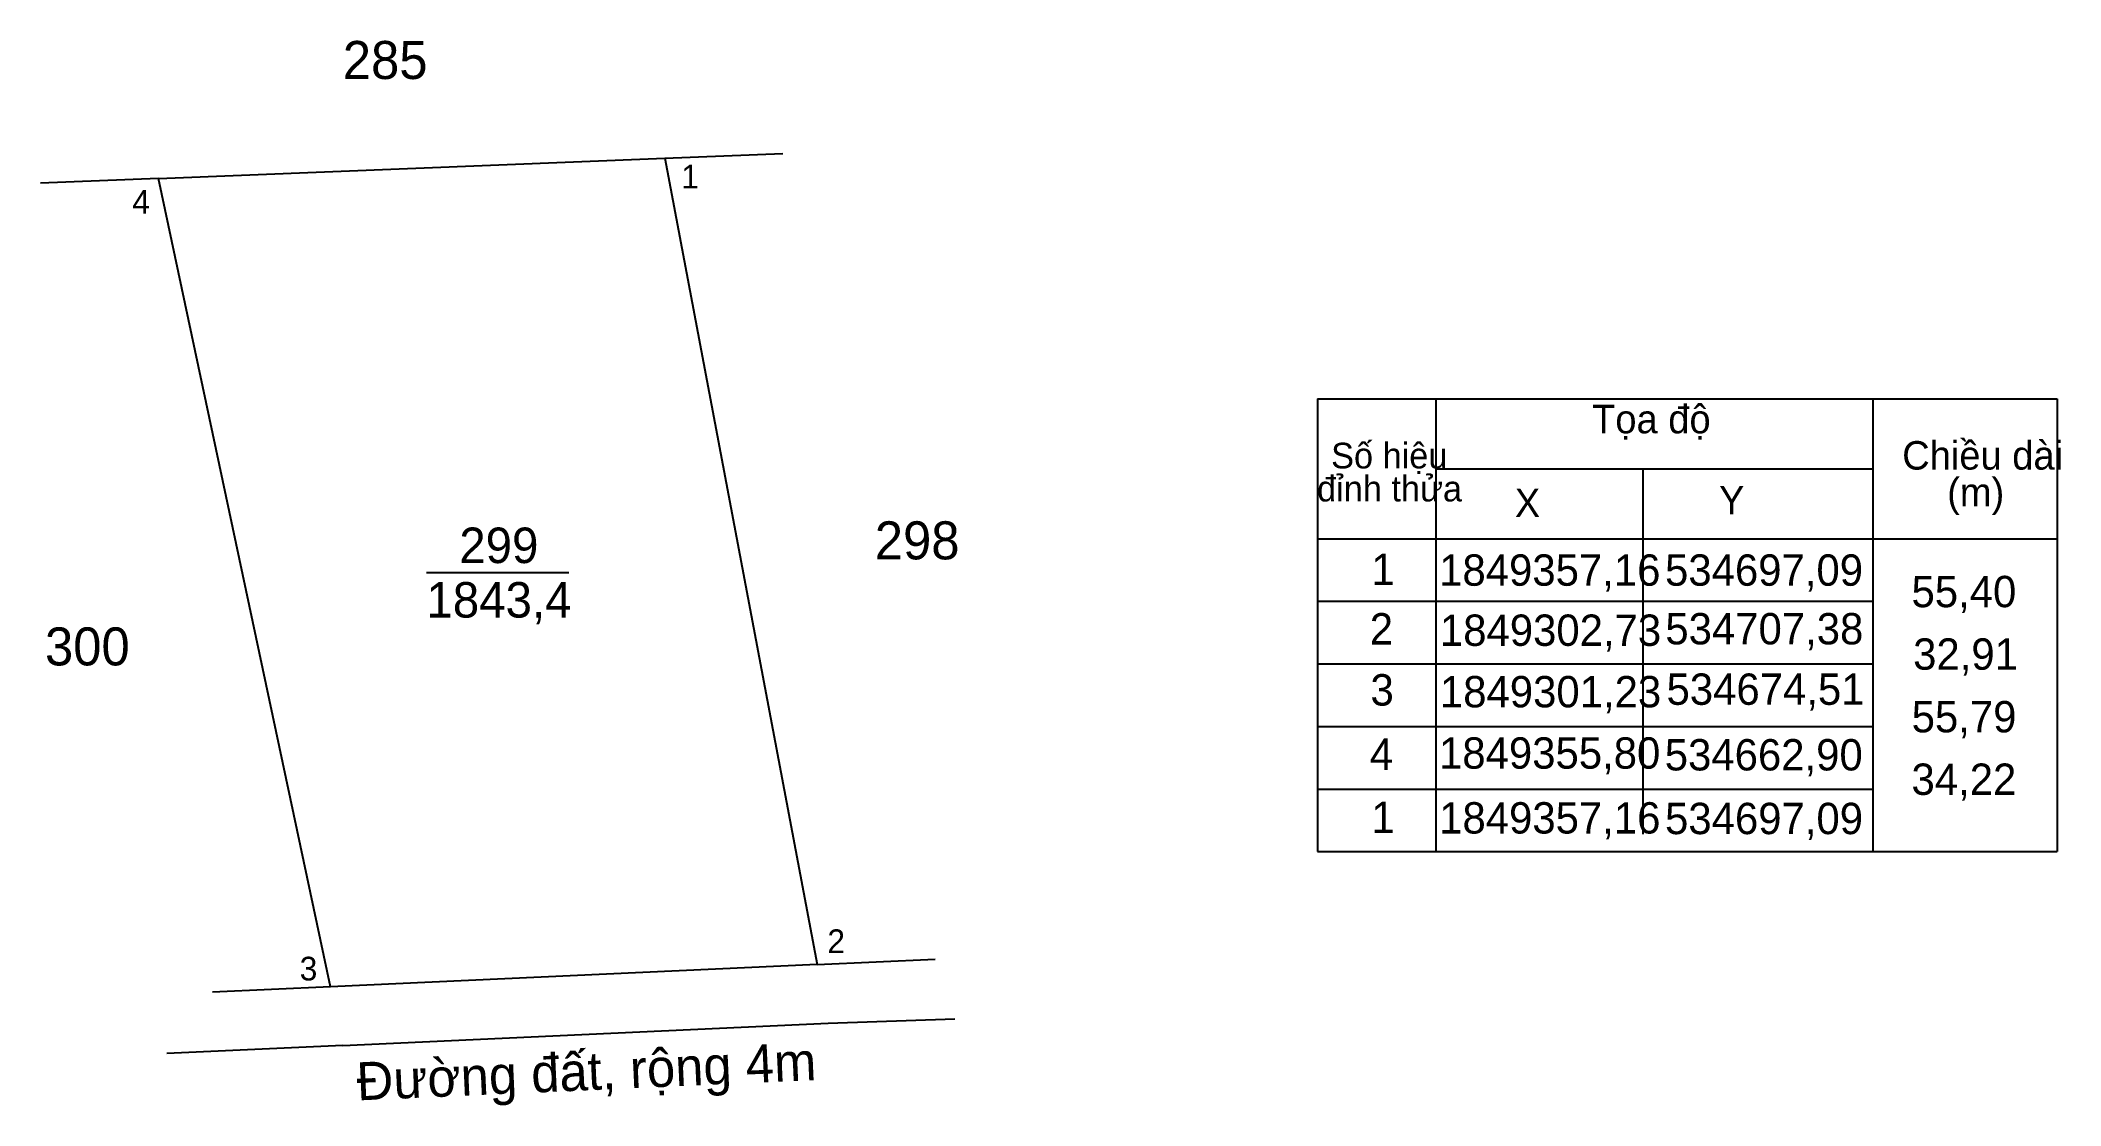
# Model space of a CAD drawing. Extents: x 534655 to 534791, y 1849293 to 1849365.
import ezdxf

# ---------------------------------------------------------------- set-up
doc = ezdxf.new("R2010")
doc.units = 0
doc.layers.add('Level 5', color=7, linetype='Continuous')

msp = doc.modelspace()

# ---------------------------------------------------------------- linework, layer by layer
at = {"layer": 'Level 5'}
for p, q in [((534697.09, 1849357.16), (534705.07, 1849357.49)), ((534662.9, 1849355.8), (534654.91, 1849355.48)), ((534741.2, 1849340.92), (534741.2, 1849310.35)), ((534741.2, 1849340.92), (534791.16, 1849340.92)), ((534749.18, 1849340.92), (534749.18, 1849310.35)), ((534778.73, 1849310.35), (534778.73, 1849340.92)), ((534791.16, 1849340.92), (534791.16, 1849310.35)), ((534749.18, 1849336.19), (534778.73, 1849336.19)), ((534763.16, 1849336.19), (534763.16, 1849311.53)), ((534741.2, 1849331.47), (534791.16, 1849331.47)), ((534680.99, 1849329.19), (534690.61, 1849329.19)), ((534741.2, 1849327.25), (534778.73, 1849327.25)), ((534741.2, 1849323.02), (534778.73, 1849323.02)), ((534741.2, 1849318.8), (534778.73, 1849318.8)), ((534741.2, 1849314.57), (534778.73, 1849314.57)), ((534741.2, 1849310.35), (534791.16, 1849310.35)), ((534707.38, 1849302.73), (534715.37, 1849303.09)), ((534707.38, 1849302.73), (534715.37, 1849303.09)), ((534674.51, 1849301.23), (534666.53, 1849300.86)), ((534674.51, 1849301.23), (534666.53, 1849300.86)), ((534708.14, 1849298.76), (534716.69, 1849299.07)), ((534675.35, 1849297.25), (534708.14, 1849298.76)), ((534675.35, 1849297.25), (534663.45, 1849296.71))]:
    msp.add_line(p, q, dxfattribs=at)
msp.add_lwpolyline([(534662.9, 1849355.8), (534697.09, 1849357.16), (534707.38, 1849302.73), (534674.51, 1849301.23)], close=True, dxfattribs=at)

# ---------------------------------------------------------------- texts
for s, height, p in [('285', 2.567, (534675.34, 1849362.51)), ('1', 1.6, (534698.21, 1849355.12)), ('4', 1.6, (534661.12, 1849353.42)), ('Tọa độ', 1.924, (534759.74, 1849338.59)), ('Số hiệu', 1.732, (534742.11, 1849336.22)), ('Chiều dài', 1.924, (534780.69, 1849336.14)), ('đỉnh thửa', 1.732, (534741.16, 1849333.99)), ('X', 1.92, (534754.52, 1849332.93)), ('Y', 1.92, (534768.32, 1849333.12)), ('(m)', 1.924, (534783.73, 1849333.65)), ('299', 2.397, (534683.21, 1849329.83)), ('298', 2.567, (534711.28, 1849330.08)), ('1', 2.12, (534744.83, 1849328.35)), ('1849357,16', 2.116, (534749.41, 1849328.3)), ('534697,09', 2.116, (534764.67, 1849328.3)), ('55,40', 2.116, (534781.32, 1849326.85)), ('1843,4', 2.397, (534680.99, 1849326.15)), ('2', 2.12, (534744.72, 1849324.33)), ('1849302,73', 2.116, (534749.46, 1849324.24)), ('534707,38', 2.116, (534764.69, 1849324.34)), ('300', 2.567, (534655.22, 1849322.92)), ('32,91', 2.116, (534781.43, 1849322.63)), ('3', 2.12, (534744.77, 1849320.21)), ('1849301,23', 2.116, (534749.46, 1849320.09)), ('534674,51', 2.116, (534764.77, 1849320.26)), ('55,79', 2.116, (534781.33, 1849318.4)), ('1849355,80', 2.116, (534749.4, 1849315.95)), ('4', 2.12, (534744.72, 1849315.87)), ('534662,90', 2.116, (534764.65, 1849315.83)), ('34,22', 2.116, (534781.32, 1849314.18)), ('1', 2.12, (534744.83, 1849311.61)), ('1849357,16', 2.116, (534749.41, 1849311.57)), ('534697,09', 2.116, (534764.67, 1849311.53)), ('2', 1.6, (534708.08, 1849303.5)), ('3', 1.6, (534672.43, 1849301.65))]:
    msp.add_text(s, height=height, dxfattribs=at).set_placement(p)
msp.add_text('Đường đất, rộng 4m', height=2.5674, rotation=2.5409, dxfattribs=at).set_placement((534676.33, 1849293.55))

doc.saveas('drawing.dxf')
